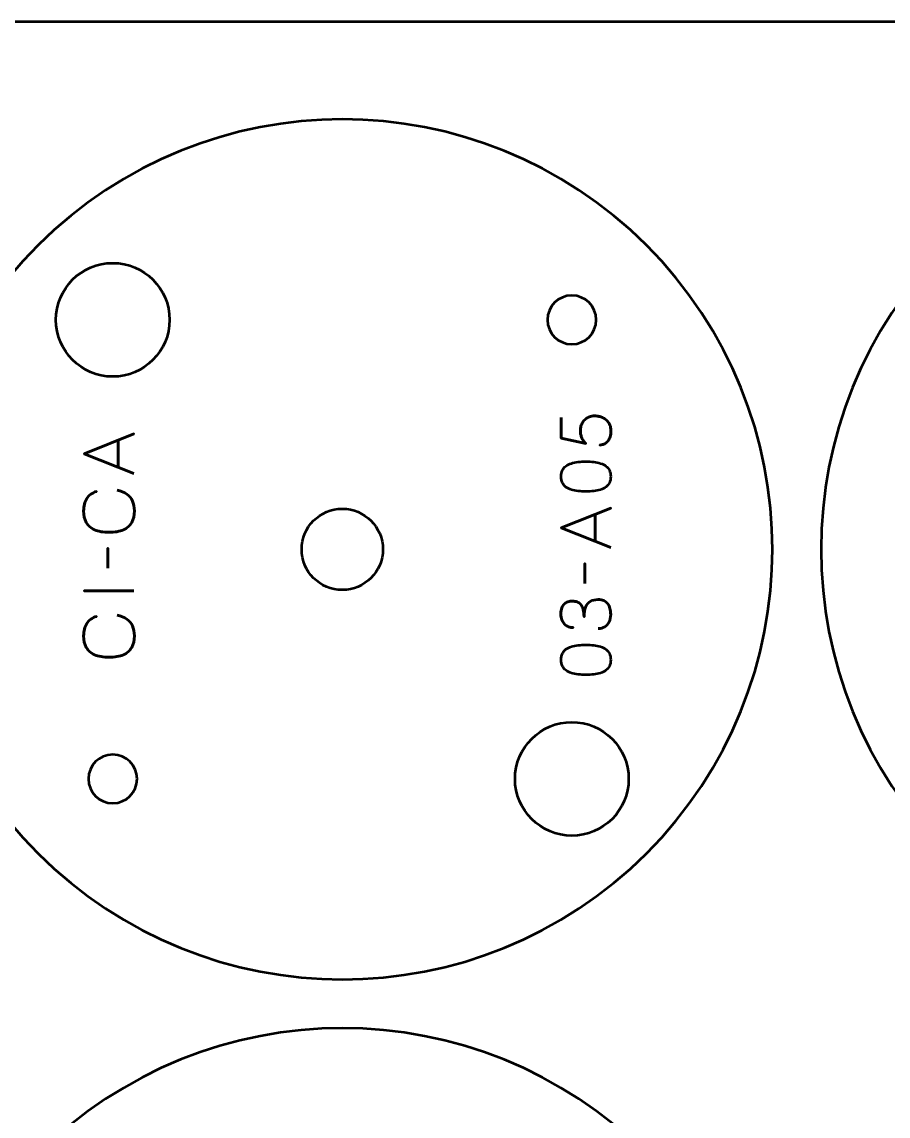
# Model space of a CAD drawing. Header units: centimetres. Extents: x -21 to 0, y -29.7 to 0.
# Drawn here: x -10.67 to -5.34, y -6.74 to 0 of the extents above; entities that cross this region are included whole.
import ezdxf

# ---------------------------------------------------------------- set-up
doc = ezdxf.new("R2010")
doc.units = ezdxf.units.CM
doc.header["$MEASUREMENT"] = 0
doc.layers.add('Layer 1', color=7, linetype='Continuous')

msp = doc.modelspace()

# ---------------------------------------------------------------- linework, layer by layer
at = {"layer": 'Layer 1', "lineweight": 53}
for centre, major_axis in [((-10.11421, -1.83577), (0, 0.35001)), ((-8.7, -3.24998), (0, 0.25)), ((-7.28578, -4.6642), (0, 0.35001))]:
    msp.add_ellipse(centre, major_axis=major_axis, ratio=1, dxfattribs=at)
at = {"layer": 'Layer 1', "color": 1, "lineweight": 53}
msp.add_open_spline([(-21.00003, -29.19995), (-21.00003, -29.19995), (-21.00003, -2.29992), (-21.00003, -2.29992), (-21.00003, -2.29992), (-21.00003, -2.21709), (-20.93286, -2.14992), (-20.85003, -2.14992), (-20.85003, -2.14992), (-20.7672, -2.14992), (-20.70003, -2.08275), (-20.70003, -1.99992), (-20.70003, -1.99992), (-20.70003, -1.91709), (-20.7672, -1.84992), (-20.85003, -1.84992), (-20.85003, -1.84992), (-20.93286, -1.84992), (-21.00003, -1.78275), (-21.00003, -1.69992), (-21.00003, -1.69992), (-21.00003, -1.61709), (-20.93286, -1.54992), (-20.85003, -1.54992), (-20.85003, -1.54992), (-20.7672, -1.54992), (-20.70003, -1.48275), (-20.70003, -1.39992), (-20.70003, -1.39992), (-20.70003, -1.31709), (-20.7672, -1.24992), (-20.85003, -1.24992), (-20.85003, -1.24992), (-20.93286, -1.24992), (-21.00003, -1.18275), (-21.00003, -1.09992), (-21.00003, -1.09992), (-21.00003, -1.09992), (-21.00003, -0.49992), (-21.00003, -0.49992), (-21.00003, -0.49992), (-21.00003, -0.22295), (-20.77694, 0.00004), (-20.49994, 0.00004), (-20.49994, 0.00004), (-20.49994, 0.00004), (-0.50008, 0.00004), (-0.50008, 0.00004), (-0.50008, 0.00004), (-0.22294, 0.00004), (0.00002, -0.22295), (0.00002, -0.49992), (0.00002, -0.49992), (0.00002, -0.49992), (0.00002, -29.19995), (0.00002, -29.19995), (0.00002, -29.19995), (0.00002, -29.47695), (-0.22294, -29.70004), (-0.50008, -29.70004), (-0.50008, -29.70004), (-0.50008, -29.70004), (-20.49994, -29.70004), (-20.49994, -29.70004), (-20.49994, -29.70004), (-20.77694, -29.70004), (-21.00003, -29.47695), (-21.00003, -29.19995)], degree=3, knots=[0, 0, 0, 0, 0.0588235, 0.0588235, 0.0588235, 0.0588235, 0.1176471, 0.1176471, 0.1176471, 0.1176471, 0.1764706, 0.1764706, 0.1764706, 0.1764706, 0.2352941, 0.2352941, 0.2352941, 0.2352941, 0.2941176, 0.2941176, 0.2941176, 0.2941176, 0.3529412, 0.3529412, 0.3529412, 0.3529412, 0.4117647, 0.4117647, 0.4117647, 0.4117647, 0.4705882, 0.4705882, 0.4705882, 0.4705882, 0.5294118, 0.5294118, 0.5294118, 0.5294118, 0.5882353, 0.5882353, 0.5882353, 0.5882353, 0.6470588, 0.6470588, 0.6470588, 0.6470588, 0.7058824, 0.7058824, 0.7058824, 0.7058824, 0.7647059, 0.7647059, 0.7647059, 0.7647059, 0.8235294, 0.8235294, 0.8235294, 0.8235294, 0.8823529, 0.8823529, 0.8823529, 0.8823529, 0.9411765, 0.9411765, 0.9411765, 0.9411765, 1, 1, 1, 1], dxfattribs=at)
at = {"layer": 'Layer 1', "color": 3, "lineweight": 53}
for points in [[(-6.82614, -1.37617), (-5.79144, -2.41087), (-5.79144, -4.08911), (-6.82617, -5.12384), (-6.82617, -5.12384), (-7.86087, -6.15854), (-9.53911, -6.15854), (-10.57381, -5.12384), (-10.57381, -5.12384), (-11.60853, -4.08911), (-11.60853, -2.41087), (-10.57383, -1.37617), (-10.57383, -1.37617), (-9.53911, -0.34144), (-7.86087, -0.34144), (-6.82614, -1.37617)], [(-1.22615, -1.37619), (-0.19145, -2.41089), (-0.19145, -4.08913), (-1.22618, -5.12386), (-1.22618, -5.12386), (-2.26088, -6.15856), (-3.93912, -6.15856), (-4.97382, -5.12386), (-4.97382, -5.12386), (-6.00854, -4.08913), (-6.00854, -2.41089), (-4.97384, -1.37619), (-4.97384, -1.37619), (-3.93912, -0.34146), (-2.26088, -0.34146), (-1.22615, -1.37619)], [(-6.82614, -6.97617), (-5.79144, -8.01087), (-5.79144, -9.68911), (-6.82617, -10.72384), (-6.82617, -10.72384), (-7.86087, -11.75854), (-9.53911, -11.75854), (-10.57381, -10.72384), (-10.57381, -10.72384), (-11.60853, -9.68911), (-11.60853, -8.01087), (-10.57383, -6.97617), (-10.57383, -6.97617), (-9.53911, -5.94144), (-7.86087, -5.94144), (-6.82614, -6.97617)], [(-1.22615, -6.97619), (-0.19145, -8.01089), (-0.19145, -9.68913), (-1.22618, -10.72386), (-1.22618, -10.72386), (-2.26088, -11.75856), (-3.93912, -11.75856), (-4.97382, -10.72386), (-4.97382, -10.72386), (-6.00854, -9.68913), (-6.00854, -8.01089), (-4.97384, -6.97619), (-4.97384, -6.97619), (-3.93912, -5.94146), (-2.26088, -5.94146), (-1.22615, -6.97619)]]:
    msp.add_open_spline(points, degree=3, knots=[0, 0, 0, 0, 0.25, 0.25, 0.25, 0.25, 0.5, 0.5, 0.5, 0.5, 0.75, 0.75, 0.75, 0.75, 1, 1, 1, 1], dxfattribs=at)
at = {"layer": 'Layer 1', "lineweight": 53}
for points in [[(-7.28577, -1.68577), (-7.20294, -1.68577), (-7.13577, -1.75294), (-7.13577, -1.83577), (-7.13577, -1.83577), (-7.13577, -1.9186), (-7.20294, -1.98577), (-7.28577, -1.98577), (-7.28577, -1.98577), (-7.3686, -1.98577), (-7.43577, -1.9186), (-7.43577, -1.83577), (-7.43577, -1.83577), (-7.43577, -1.75294), (-7.3686, -1.68577), (-7.28577, -1.68577)], [(-10.1142, -4.51419), (-10.03137, -4.51419), (-9.9642, -4.58136), (-9.9642, -4.66419), (-9.9642, -4.66419), (-9.9642, -4.74702), (-10.03137, -4.81419), (-10.1142, -4.81419), (-10.1142, -4.81419), (-10.19703, -4.81419), (-10.2642, -4.74702), (-10.2642, -4.66419), (-10.2642, -4.66419), (-10.2642, -4.58136), (-10.19703, -4.51419), (-10.1142, -4.51419)]]:
    msp.add_open_spline(points, degree=3, knots=[0, 0, 0, 0, 0.25, 0.25, 0.25, 0.25, 0.5, 0.5, 0.5, 0.5, 0.75, 0.75, 0.75, 0.75, 1, 1, 1, 1], dxfattribs=at)
at = {"layer": 'Layer 1', "color": 5, "lineweight": 53}
for points, knots in [([(-7.35175, -2.4372), (-7.35175, -2.4372), (-7.35175, -2.5642), (-7.35175, -2.5642), (-7.35175, -2.5642), (-7.35175, -2.5642), (-7.2002, -2.59807), (-7.2002, -2.59807), (-7.2002, -2.59807), (-7.20528, -2.59214), (-7.20986, -2.5865), (-7.21389, -2.58106), (-7.21389, -2.58106), (-7.21791, -2.5757), (-7.22129, -2.57006), (-7.22412, -2.56406), (-7.22412, -2.56406), (-7.22694, -2.55813), (-7.22906, -2.55136), (-7.23054, -2.54374), (-7.23054, -2.54374), (-7.23202, -2.53619), (-7.2328, -2.52716), (-7.2328, -2.51679), (-7.2328, -2.51679), (-7.2328, -2.50832), (-7.23167, -2.49985), (-7.22934, -2.49139), (-7.22934, -2.49139), (-7.22708, -2.48292), (-7.22362, -2.47488), (-7.21904, -2.46726), (-7.21904, -2.46726), (-7.21438, -2.45957), (-7.20859, -2.45279), (-7.20161, -2.44687), (-7.20161, -2.44687), (-7.19462, -2.44087), (-7.18644, -2.43614), (-7.17706, -2.43276), (-7.17706, -2.43276), (-7.16767, -2.4293), (-7.15702, -2.42754), (-7.14517, -2.42747), (-7.14517, -2.42747), (-7.14079, -2.42739), (-7.13529, -2.42789), (-7.1288, -2.42888), (-7.1288, -2.42888), (-7.12231, -2.42979), (-7.11525, -2.43149), (-7.10777, -2.43389), (-7.10777, -2.43389), (-7.10029, -2.43628), (-7.09288, -2.43967), (-7.08555, -2.44397), (-7.08555, -2.44397), (-7.07821, -2.44828), (-7.07151, -2.45378), (-7.06544, -2.46041), (-7.06544, -2.46041), (-7.05937, -2.46705), (-7.0545, -2.47509), (-7.05083, -2.48447), (-7.05083, -2.48447), (-7.04724, -2.49393), (-7.04533, -2.50501), (-7.04526, -2.51763), (-7.04526, -2.51763), (-7.04533, -2.53273), (-7.04695, -2.54543), (-7.04999, -2.55573), (-7.04999, -2.55573), (-7.05309, -2.56604), (-7.05711, -2.57443), (-7.06219, -2.58092), (-7.06219, -2.58092), (-7.06727, -2.58748), (-7.07285, -2.59256), (-7.07891, -2.59623), (-7.07891, -2.59623), (-7.08498, -2.5999), (-7.09105, -2.60265), (-7.09712, -2.60449), (-7.09712, -2.60449), (-7.10319, -2.60632), (-7.10876, -2.60773), (-7.11384, -2.60865), (-7.11384, -2.60865), (-7.10876, -2.60773), (-7.10319, -2.60632), (-7.09712, -2.60449), (-7.09712, -2.60449), (-7.09105, -2.60265), (-7.08498, -2.5999), (-7.07891, -2.59623), (-7.07891, -2.59623), (-7.07285, -2.59256), (-7.06727, -2.58748), (-7.06219, -2.58092), (-7.06219, -2.58092), (-7.05711, -2.57443), (-7.05309, -2.56604), (-7.04999, -2.55573), (-7.04999, -2.55573), (-7.04695, -2.54543), (-7.04533, -2.53273), (-7.04526, -2.51763), (-7.04526, -2.51763), (-7.04533, -2.50501), (-7.04724, -2.49393), (-7.05083, -2.48447), (-7.05083, -2.48447), (-7.0545, -2.47509), (-7.05937, -2.46705), (-7.06544, -2.46041), (-7.06544, -2.46041), (-7.07151, -2.45378), (-7.07821, -2.44828), (-7.08555, -2.44397), (-7.08555, -2.44397), (-7.09288, -2.43967), (-7.10029, -2.43628), (-7.10777, -2.43389), (-7.10777, -2.43389), (-7.11525, -2.43149), (-7.12231, -2.42979), (-7.1288, -2.42888), (-7.1288, -2.42888), (-7.13529, -2.42789), (-7.14079, -2.42739), (-7.14517, -2.42747), (-7.14517, -2.42747), (-7.15702, -2.42754), (-7.16767, -2.4293), (-7.17706, -2.43276), (-7.17706, -2.43276), (-7.18644, -2.43614), (-7.19462, -2.44087), (-7.20161, -2.44687), (-7.20161, -2.44687), (-7.20859, -2.45279), (-7.21438, -2.45957), (-7.21904, -2.46726), (-7.21904, -2.46726), (-7.22362, -2.47488), (-7.22708, -2.48292), (-7.22934, -2.49139), (-7.22934, -2.49139), (-7.23167, -2.49985), (-7.2328, -2.50832), (-7.2328, -2.51679), (-7.2328, -2.51679), (-7.2328, -2.52716), (-7.23202, -2.53619), (-7.23054, -2.54374), (-7.23054, -2.54374), (-7.22906, -2.55136), (-7.22694, -2.55813), (-7.22412, -2.56406), (-7.22412, -2.56406), (-7.22129, -2.57006), (-7.21791, -2.5757), (-7.21389, -2.58106), (-7.21389, -2.58106), (-7.20986, -2.5865), (-7.20528, -2.59214), (-7.2002, -2.59807), (-7.2002, -2.59807), (-7.2002, -2.59807), (-7.35175, -2.5642), (-7.35175, -2.5642), (-7.35175, -2.5642), (-7.35175, -2.5642), (-7.35175, -2.4372), (-7.35175, -2.4372)], [0, 0, 0, 0, 0.0227273, 0.0227273, 0.0227273, 0.0227273, 0.0454545, 0.0454545, 0.0454545, 0.0454545, 0.0681818, 0.0681818, 0.0681818, 0.0681818, 0.0909091, 0.0909091, 0.0909091, 0.0909091, 0.1136364, 0.1136364, 0.1136364, 0.1136364, 0.1363636, 0.1363636, 0.1363636, 0.1363636, 0.1590909, 0.1590909, 0.1590909, 0.1590909, 0.1818182, 0.1818182, 0.1818182, 0.1818182, 0.2045455, 0.2045455, 0.2045455, 0.2045455, 0.2272727, 0.2272727, 0.2272727, 0.2272727, 0.25, 0.25, 0.25, 0.25, 0.2727273, 0.2727273, 0.2727273, 0.2727273, 0.2954545, 0.2954545, 0.2954545, 0.2954545, 0.3181818, 0.3181818, 0.3181818, 0.3181818, 0.3409091, 0.3409091, 0.3409091, 0.3409091, 0.3636364, 0.3636364, 0.3636364, 0.3636364, 0.3863636, 0.3863636, 0.3863636, 0.3863636, 0.4090909, 0.4090909, 0.4090909, 0.4090909, 0.4318182, 0.4318182, 0.4318182, 0.4318182, 0.4545455, 0.4545455, 0.4545455, 0.4545455, 0.4772727, 0.4772727, 0.4772727, 0.4772727, 0.5, 0.5, 0.5, 0.5, 0.5227273, 0.5227273, 0.5227273, 0.5227273, 0.5454545, 0.5454545, 0.5454545, 0.5454545, 0.5681818, 0.5681818, 0.5681818, 0.5681818, 0.5909091, 0.5909091, 0.5909091, 0.5909091, 0.6136364, 0.6136364, 0.6136364, 0.6136364, 0.6363636, 0.6363636, 0.6363636, 0.6363636, 0.6590909, 0.6590909, 0.6590909, 0.6590909, 0.6818182, 0.6818182, 0.6818182, 0.6818182, 0.7045455, 0.7045455, 0.7045455, 0.7045455, 0.7272727, 0.7272727, 0.7272727, 0.7272727, 0.75, 0.75, 0.75, 0.75, 0.7727273, 0.7727273, 0.7727273, 0.7727273, 0.7954545, 0.7954545, 0.7954545, 0.7954545, 0.8181818, 0.8181818, 0.8181818, 0.8181818, 0.8409091, 0.8409091, 0.8409091, 0.8409091, 0.8636364, 0.8636364, 0.8636364, 0.8636364, 0.8863636, 0.8863636, 0.8863636, 0.8863636, 0.9090909, 0.9090909, 0.9090909, 0.9090909, 0.9318182, 0.9318182, 0.9318182, 0.9318182, 0.9545455, 0.9545455, 0.9545455, 0.9545455, 0.9772727, 0.9772727, 0.9772727, 0.9772727, 1, 1, 1, 1]), ([(-9.98467, -2.78178), (-9.98467, -2.78178), (-10.28989, -2.66071), (-10.28989, -2.66071), (-10.28989, -2.66071), (-10.28989, -2.66071), (-9.98467, -2.53921), (-9.98467, -2.53921), (-9.98467, -2.53921), (-9.98467, -2.53921), (-10.28989, -2.66071), (-10.28989, -2.66071), (-10.28989, -2.66071), (-10.28989, -2.66071), (-9.98467, -2.78178), (-9.98467, -2.78178)], [0, 0, 0, 0, 0.25, 0.25, 0.25, 0.25, 0.5, 0.5, 0.5, 0.5, 0.75, 0.75, 0.75, 0.75, 1, 1, 1, 1]), ([(-10.08077, -2.74368), (-10.08077, -2.74368), (-10.08077, -2.57774), (-10.08077, -2.57774), (-10.08077, -2.57774), (-10.08077, -2.57774), (-10.08077, -2.74368), (-10.08077, -2.74368)], [0, 0, 0, 0, 0.5, 0.5, 0.5, 0.5, 1, 1, 1, 1]), ([(-7.04653, -2.80126), (-7.0466, -2.78645), (-7.04921, -2.77368), (-7.05429, -2.76302), (-7.05429, -2.76302), (-7.05937, -2.75244), (-7.06664, -2.74362), (-7.07588, -2.73657), (-7.07588, -2.73657), (-7.08519, -2.72958), (-7.0962, -2.72408), (-7.1089, -2.71999), (-7.1089, -2.71999), (-7.1216, -2.71596), (-7.1355, -2.71307), (-7.15074, -2.71145), (-7.15074, -2.71145), (-7.16598, -2.70975), (-7.182, -2.70891), (-7.19893, -2.70898), (-7.19893, -2.70898), (-7.21579, -2.70891), (-7.23181, -2.70975), (-7.24698, -2.71145), (-7.24698, -2.71145), (-7.26215, -2.71307), (-7.27612, -2.71596), (-7.28882, -2.71999), (-7.28882, -2.71999), (-7.30145, -2.72408), (-7.31245, -2.72958), (-7.32184, -2.73657), (-7.32184, -2.73657), (-7.33115, -2.74362), (-7.33842, -2.75244), (-7.3435, -2.76302), (-7.3435, -2.76302), (-7.34865, -2.77368), (-7.35126, -2.78645), (-7.35133, -2.80126), (-7.35133, -2.80126), (-7.35126, -2.81608), (-7.34865, -2.82885), (-7.3435, -2.83951), (-7.3435, -2.83951), (-7.33842, -2.85009), (-7.33115, -2.85891), (-7.32184, -2.86596), (-7.32184, -2.86596), (-7.31245, -2.87295), (-7.30145, -2.87845), (-7.28882, -2.88254), (-7.28882, -2.88254), (-7.27612, -2.88657), (-7.26215, -2.88946), (-7.24698, -2.89108), (-7.24698, -2.89108), (-7.23181, -2.89277), (-7.21579, -2.89362), (-7.19893, -2.89355), (-7.19893, -2.89355), (-7.182, -2.89362), (-7.16598, -2.89277), (-7.15074, -2.89108), (-7.15074, -2.89108), (-7.1355, -2.88946), (-7.1216, -2.88657), (-7.1089, -2.88254), (-7.1089, -2.88254), (-7.0962, -2.87845), (-7.08519, -2.87295), (-7.07588, -2.86596), (-7.07588, -2.86596), (-7.06664, -2.85891), (-7.05937, -2.85009), (-7.05429, -2.83951), (-7.05429, -2.83951), (-7.04921, -2.82885), (-7.0466, -2.81608), (-7.04653, -2.80126)], [0, 0, 0, 0, 0.05, 0.05, 0.05, 0.05, 0.1, 0.1, 0.1, 0.1, 0.15, 0.15, 0.15, 0.15, 0.2, 0.2, 0.2, 0.2, 0.25, 0.25, 0.25, 0.25, 0.3, 0.3, 0.3, 0.3, 0.35, 0.35, 0.35, 0.35, 0.4, 0.4, 0.4, 0.4, 0.45, 0.45, 0.45, 0.45, 0.5, 0.5, 0.5, 0.5, 0.55, 0.55, 0.55, 0.55, 0.6, 0.6, 0.6, 0.6, 0.65, 0.65, 0.65, 0.65, 0.7, 0.7, 0.7, 0.7, 0.75, 0.75, 0.75, 0.75, 0.8, 0.8, 0.8, 0.8, 0.85, 0.85, 0.85, 0.85, 0.9, 0.9, 0.9, 0.9, 0.95, 0.95, 0.95, 0.95, 1, 1, 1, 1]), ([(-7.04653, -2.80126), (-7.0466, -2.78645), (-7.04921, -2.77368), (-7.05429, -2.76302), (-7.05429, -2.76302), (-7.05937, -2.75244), (-7.06664, -2.74362), (-7.07588, -2.73657), (-7.07588, -2.73657), (-7.08519, -2.72958), (-7.0962, -2.72408), (-7.1089, -2.71999), (-7.1089, -2.71999), (-7.1216, -2.71596), (-7.1355, -2.71307), (-7.15074, -2.71145), (-7.15074, -2.71145), (-7.16598, -2.70975), (-7.182, -2.70891), (-7.19893, -2.70898), (-7.19893, -2.70898), (-7.21579, -2.70891), (-7.23181, -2.70975), (-7.24698, -2.71145), (-7.24698, -2.71145), (-7.26215, -2.71307), (-7.27612, -2.71596), (-7.28882, -2.71999), (-7.28882, -2.71999), (-7.30145, -2.72408), (-7.31245, -2.72958), (-7.32184, -2.73657), (-7.32184, -2.73657), (-7.33115, -2.74362), (-7.33842, -2.75244), (-7.3435, -2.76302), (-7.3435, -2.76302), (-7.34865, -2.77368), (-7.35126, -2.78645), (-7.35133, -2.80126), (-7.35133, -2.80126), (-7.35126, -2.81608), (-7.34865, -2.82885), (-7.3435, -2.83951), (-7.3435, -2.83951), (-7.33842, -2.85009), (-7.33115, -2.85891), (-7.32184, -2.86596), (-7.32184, -2.86596), (-7.31245, -2.87295), (-7.30145, -2.87845), (-7.28882, -2.88254), (-7.28882, -2.88254), (-7.27612, -2.88657), (-7.26215, -2.88946), (-7.24698, -2.89108), (-7.24698, -2.89108), (-7.23181, -2.89277), (-7.21579, -2.89362), (-7.19893, -2.89355), (-7.19893, -2.89355), (-7.182, -2.89362), (-7.16598, -2.89277), (-7.15074, -2.89108), (-7.15074, -2.89108), (-7.1355, -2.88946), (-7.1216, -2.88657), (-7.1089, -2.88254), (-7.1089, -2.88254), (-7.0962, -2.87845), (-7.08519, -2.87295), (-7.07588, -2.86596), (-7.07588, -2.86596), (-7.06664, -2.85891), (-7.05937, -2.85009), (-7.05429, -2.83951), (-7.05429, -2.83951), (-7.04921, -2.82885), (-7.0466, -2.81608), (-7.04653, -2.80126)], [0, 0, 0, 0, 0.05, 0.05, 0.05, 0.05, 0.1, 0.1, 0.1, 0.1, 0.15, 0.15, 0.15, 0.15, 0.2, 0.2, 0.2, 0.2, 0.25, 0.25, 0.25, 0.25, 0.3, 0.3, 0.3, 0.3, 0.35, 0.35, 0.35, 0.35, 0.4, 0.4, 0.4, 0.4, 0.45, 0.45, 0.45, 0.45, 0.5, 0.5, 0.5, 0.5, 0.55, 0.55, 0.55, 0.55, 0.6, 0.6, 0.6, 0.6, 0.65, 0.65, 0.65, 0.65, 0.7, 0.7, 0.7, 0.7, 0.75, 0.75, 0.75, 0.75, 0.8, 0.8, 0.8, 0.8, 0.85, 0.85, 0.85, 0.85, 0.9, 0.9, 0.9, 0.9, 0.95, 0.95, 0.95, 0.95, 1, 1, 1, 1]), ([(-10.08712, -2.88592), (-10.06292, -2.89044), (-10.04295, -2.89834), (-10.02729, -2.90942), (-10.02729, -2.90942), (-10.01169, -2.92056), (-10.00012, -2.93482), (-9.99257, -2.95217), (-9.99257, -2.95217), (-9.98502, -2.96946), (-9.98121, -2.98978), (-9.98128, -3.01292), (-9.98128, -3.01292), (-9.98121, -3.04107), (-9.98665, -3.06499), (-9.99772, -3.08461), (-9.99772, -3.08461), (-10.00873, -3.10422), (-10.02573, -3.11918), (-10.0488, -3.12948), (-10.0488, -3.12948), (-10.07188, -3.13978), (-10.10144, -3.14493), (-10.13749, -3.145), (-10.13749, -3.145), (-10.1734, -3.14493), (-10.2029, -3.13978), (-10.22597, -3.12948), (-10.22597, -3.12948), (-10.24904, -3.11918), (-10.26611, -3.10422), (-10.27719, -3.08461), (-10.27719, -3.08461), (-10.28827, -3.06499), (-10.29377, -3.04107), (-10.2937, -3.01292), (-10.2937, -3.01292), (-10.29377, -2.98279), (-10.28735, -2.95754), (-10.27444, -2.93722), (-10.27444, -2.93722), (-10.26153, -2.91697), (-10.24156, -2.90208), (-10.21454, -2.8927), (-10.21454, -2.8927), (-10.24156, -2.90208), (-10.26153, -2.91697), (-10.27444, -2.93722), (-10.27444, -2.93722), (-10.28735, -2.95754), (-10.29377, -2.98279), (-10.2937, -3.01292), (-10.2937, -3.01292), (-10.29377, -3.04107), (-10.28827, -3.06499), (-10.27719, -3.08461), (-10.27719, -3.08461), (-10.26611, -3.10422), (-10.24904, -3.11918), (-10.22597, -3.12948), (-10.22597, -3.12948), (-10.2029, -3.13978), (-10.1734, -3.14493), (-10.13749, -3.145), (-10.13749, -3.145), (-10.10144, -3.14493), (-10.07188, -3.13978), (-10.0488, -3.12948), (-10.0488, -3.12948), (-10.02573, -3.11918), (-10.00873, -3.10422), (-9.99772, -3.08461), (-9.99772, -3.08461), (-9.98665, -3.06499), (-9.98121, -3.04107), (-9.98128, -3.01292), (-9.98128, -3.01292), (-9.98121, -2.98978), (-9.98502, -2.96946), (-9.99257, -2.95217), (-9.99257, -2.95217), (-10.00012, -2.93482), (-10.01169, -2.92056), (-10.02729, -2.90942), (-10.02729, -2.90942), (-10.04295, -2.89834), (-10.06292, -2.89044), (-10.08712, -2.88592)], [0, 0, 0, 0, 0.0454545, 0.0454545, 0.0454545, 0.0454545, 0.0909091, 0.0909091, 0.0909091, 0.0909091, 0.1363636, 0.1363636, 0.1363636, 0.1363636, 0.1818182, 0.1818182, 0.1818182, 0.1818182, 0.2272727, 0.2272727, 0.2272727, 0.2272727, 0.2727273, 0.2727273, 0.2727273, 0.2727273, 0.3181818, 0.3181818, 0.3181818, 0.3181818, 0.3636364, 0.3636364, 0.3636364, 0.3636364, 0.4090909, 0.4090909, 0.4090909, 0.4090909, 0.4545455, 0.4545455, 0.4545455, 0.4545455, 0.5, 0.5, 0.5, 0.5, 0.5454545, 0.5454545, 0.5454545, 0.5454545, 0.5909091, 0.5909091, 0.5909091, 0.5909091, 0.6363636, 0.6363636, 0.6363636, 0.6363636, 0.6818182, 0.6818182, 0.6818182, 0.6818182, 0.7272727, 0.7272727, 0.7272727, 0.7272727, 0.7727273, 0.7727273, 0.7727273, 0.7727273, 0.8181818, 0.8181818, 0.8181818, 0.8181818, 0.8636364, 0.8636364, 0.8636364, 0.8636364, 0.9090909, 0.9090909, 0.9090909, 0.9090909, 0.9545455, 0.9545455, 0.9545455, 0.9545455, 1, 1, 1, 1]), ([(-7.04653, -3.23941), (-7.04653, -3.23941), (-7.35175, -3.11834), (-7.35175, -3.11834), (-7.35175, -3.11834), (-7.35175, -3.11834), (-7.04653, -2.99684), (-7.04653, -2.99684), (-7.04653, -2.99684), (-7.04653, -2.99684), (-7.35175, -3.11834), (-7.35175, -3.11834), (-7.35175, -3.11834), (-7.35175, -3.11834), (-7.04653, -3.23941), (-7.04653, -3.23941)], [0, 0, 0, 0, 0.25, 0.25, 0.25, 0.25, 0.5, 0.5, 0.5, 0.5, 0.75, 0.75, 0.75, 0.75, 1, 1, 1, 1]), ([(-7.14263, -3.20131), (-7.14263, -3.20131), (-7.14263, -3.03537), (-7.14263, -3.03537), (-7.14263, -3.03537), (-7.14263, -3.03537), (-7.14263, -3.20131), (-7.14263, -3.20131)], [0, 0, 0, 0, 0.5, 0.5, 0.5, 0.5, 1, 1, 1, 1]), ([(-10.14427, -3.36513), (-10.14427, -3.36513), (-10.14427, -3.24194), (-10.14427, -3.24194), (-10.14427, -3.24194), (-10.14427, -3.24194), (-10.14427, -3.36513), (-10.14427, -3.36513)], [0, 0, 0, 0, 0.5, 0.5, 0.5, 0.5, 1, 1, 1, 1]), ([(-7.20613, -3.45954), (-7.20613, -3.45954), (-7.20613, -3.33635), (-7.20613, -3.33635), (-7.20613, -3.33635), (-7.20613, -3.33635), (-7.20613, -3.45954), (-7.20613, -3.45954)], [0, 0, 0, 0, 0.5, 0.5, 0.5, 0.5, 1, 1, 1, 1]), ([(-9.98467, -3.5061), (-9.98467, -3.5061), (-10.28989, -3.5061), (-10.28989, -3.5061), (-10.28989, -3.5061), (-10.28989, -3.5061), (-9.98467, -3.5061), (-9.98467, -3.5061)], [0, 0, 0, 0, 0.5, 0.5, 0.5, 0.5, 1, 1, 1, 1]), ([(-7.12315, -3.73809), (-7.10791, -3.73802), (-7.09465, -3.73449), (-7.08315, -3.72751), (-7.08315, -3.72751), (-7.07172, -3.72052), (-7.06276, -3.71057), (-7.05634, -3.69759), (-7.05634, -3.69759), (-7.04992, -3.68461), (-7.04667, -3.66902), (-7.04653, -3.65088), (-7.04653, -3.65088), (-7.04653, -3.63727), (-7.04794, -3.62492), (-7.0509, -3.6137), (-7.0509, -3.6137), (-7.05387, -3.60255), (-7.05845, -3.59296), (-7.06473, -3.58484), (-7.06473, -3.58484), (-7.07101, -3.57673), (-7.07913, -3.57052), (-7.089, -3.56608), (-7.089, -3.56608), (-7.09895, -3.5617), (-7.11088, -3.55952), (-7.12485, -3.55945), (-7.12485, -3.55945), (-7.14347, -3.55937), (-7.15921, -3.56318), (-7.17198, -3.57073), (-7.17198, -3.57073), (-7.18475, -3.57828), (-7.19434, -3.59), (-7.2009, -3.60573), (-7.2009, -3.60573), (-7.20747, -3.62146), (-7.21078, -3.64164), (-7.21078, -3.66612), (-7.21078, -3.66612), (-7.21071, -3.64785), (-7.2124, -3.63254), (-7.21586, -3.62005), (-7.21586, -3.62005), (-7.21932, -3.60763), (-7.22419, -3.59769), (-7.23054, -3.59021), (-7.23054, -3.59021), (-7.23682, -3.58273), (-7.2443, -3.5773), (-7.2529, -3.57405), (-7.2529, -3.57405), (-7.26144, -3.57073), (-7.27082, -3.56911), (-7.28105, -3.56918), (-7.28105, -3.56918), (-7.29129, -3.56911), (-7.30074, -3.57052), (-7.30949, -3.57334), (-7.30949, -3.57334), (-7.31824, -3.5761), (-7.32593, -3.58061), (-7.33249, -3.58675), (-7.33249, -3.58675), (-7.33905, -3.59289), (-7.3442, -3.601), (-7.34787, -3.61095), (-7.34787, -3.61095), (-7.35154, -3.62097), (-7.35337, -3.63318), (-7.35344, -3.6475), (-7.35344, -3.6475), (-7.35337, -3.66175), (-7.35126, -3.67424), (-7.34716, -3.68482), (-7.34716, -3.68482), (-7.34307, -3.69548), (-7.3375, -3.70422), (-7.33037, -3.71128), (-7.33037, -3.71128), (-7.32325, -3.71826), (-7.31513, -3.72349), (-7.30596, -3.72694), (-7.30596, -3.72694), (-7.29679, -3.73047), (-7.28705, -3.73216), (-7.27682, -3.73216), (-7.27682, -3.73216), (-7.28705, -3.73216), (-7.29679, -3.73047), (-7.30596, -3.72694), (-7.30596, -3.72694), (-7.31513, -3.72349), (-7.32325, -3.71826), (-7.33037, -3.71128), (-7.33037, -3.71128), (-7.3375, -3.70422), (-7.34307, -3.69548), (-7.34716, -3.68482), (-7.34716, -3.68482), (-7.35126, -3.67424), (-7.35337, -3.66175), (-7.35344, -3.6475), (-7.35344, -3.6475), (-7.35337, -3.63318), (-7.35154, -3.62097), (-7.34787, -3.61095), (-7.34787, -3.61095), (-7.3442, -3.601), (-7.33905, -3.59289), (-7.33249, -3.58675), (-7.33249, -3.58675), (-7.32593, -3.58061), (-7.31824, -3.5761), (-7.30949, -3.57334), (-7.30949, -3.57334), (-7.30074, -3.57052), (-7.29129, -3.56911), (-7.28105, -3.56918), (-7.28105, -3.56918), (-7.27082, -3.56911), (-7.26144, -3.57073), (-7.2529, -3.57405), (-7.2529, -3.57405), (-7.2443, -3.5773), (-7.23682, -3.58273), (-7.23054, -3.59021), (-7.23054, -3.59021), (-7.22419, -3.59769), (-7.21932, -3.60763), (-7.21586, -3.62005), (-7.21586, -3.62005), (-7.2124, -3.63254), (-7.21071, -3.64785), (-7.21078, -3.66612), (-7.21078, -3.66612), (-7.21078, -3.64164), (-7.20747, -3.62146), (-7.2009, -3.60573), (-7.2009, -3.60573), (-7.19434, -3.59), (-7.18475, -3.57828), (-7.17198, -3.57073), (-7.17198, -3.57073), (-7.15921, -3.56318), (-7.14347, -3.55937), (-7.12485, -3.55945), (-7.12485, -3.55945), (-7.11088, -3.55952), (-7.09895, -3.5617), (-7.089, -3.56608), (-7.089, -3.56608), (-7.07913, -3.57052), (-7.07101, -3.57673), (-7.06473, -3.58484), (-7.06473, -3.58484), (-7.05845, -3.59296), (-7.05387, -3.60255), (-7.0509, -3.6137), (-7.0509, -3.6137), (-7.04794, -3.62492), (-7.04653, -3.63727), (-7.04653, -3.65088), (-7.04653, -3.65088), (-7.04667, -3.66902), (-7.04992, -3.68461), (-7.05634, -3.69759), (-7.05634, -3.69759), (-7.06276, -3.71057), (-7.07172, -3.72052), (-7.08315, -3.72751), (-7.08315, -3.72751), (-7.09465, -3.73449), (-7.10791, -3.73802), (-7.12315, -3.73809)], [0, 0, 0, 0, 0.0227273, 0.0227273, 0.0227273, 0.0227273, 0.0454545, 0.0454545, 0.0454545, 0.0454545, 0.0681818, 0.0681818, 0.0681818, 0.0681818, 0.0909091, 0.0909091, 0.0909091, 0.0909091, 0.1136364, 0.1136364, 0.1136364, 0.1136364, 0.1363636, 0.1363636, 0.1363636, 0.1363636, 0.1590909, 0.1590909, 0.1590909, 0.1590909, 0.1818182, 0.1818182, 0.1818182, 0.1818182, 0.2045455, 0.2045455, 0.2045455, 0.2045455, 0.2272727, 0.2272727, 0.2272727, 0.2272727, 0.25, 0.25, 0.25, 0.25, 0.2727273, 0.2727273, 0.2727273, 0.2727273, 0.2954545, 0.2954545, 0.2954545, 0.2954545, 0.3181818, 0.3181818, 0.3181818, 0.3181818, 0.3409091, 0.3409091, 0.3409091, 0.3409091, 0.3636364, 0.3636364, 0.3636364, 0.3636364, 0.3863636, 0.3863636, 0.3863636, 0.3863636, 0.4090909, 0.4090909, 0.4090909, 0.4090909, 0.4318182, 0.4318182, 0.4318182, 0.4318182, 0.4545455, 0.4545455, 0.4545455, 0.4545455, 0.4772727, 0.4772727, 0.4772727, 0.4772727, 0.5, 0.5, 0.5, 0.5, 0.5227273, 0.5227273, 0.5227273, 0.5227273, 0.5454545, 0.5454545, 0.5454545, 0.5454545, 0.5681818, 0.5681818, 0.5681818, 0.5681818, 0.5909091, 0.5909091, 0.5909091, 0.5909091, 0.6136364, 0.6136364, 0.6136364, 0.6136364, 0.6363636, 0.6363636, 0.6363636, 0.6363636, 0.6590909, 0.6590909, 0.6590909, 0.6590909, 0.6818182, 0.6818182, 0.6818182, 0.6818182, 0.7045455, 0.7045455, 0.7045455, 0.7045455, 0.7272727, 0.7272727, 0.7272727, 0.7272727, 0.75, 0.75, 0.75, 0.75, 0.7727273, 0.7727273, 0.7727273, 0.7727273, 0.7954545, 0.7954545, 0.7954545, 0.7954545, 0.8181818, 0.8181818, 0.8181818, 0.8181818, 0.8409091, 0.8409091, 0.8409091, 0.8409091, 0.8636364, 0.8636364, 0.8636364, 0.8636364, 0.8863636, 0.8863636, 0.8863636, 0.8863636, 0.9090909, 0.9090909, 0.9090909, 0.9090909, 0.9318182, 0.9318182, 0.9318182, 0.9318182, 0.9545455, 0.9545455, 0.9545455, 0.9545455, 0.9772727, 0.9772727, 0.9772727, 0.9772727, 1, 1, 1, 1]), ([(-10.08712, -3.65596), (-10.06292, -3.66048), (-10.04295, -3.66838), (-10.02729, -3.67946), (-10.02729, -3.67946), (-10.01169, -3.6906), (-10.00012, -3.70486), (-9.99257, -3.72221), (-9.99257, -3.72221), (-9.98502, -3.7395), (-9.98121, -3.75982), (-9.98128, -3.78296), (-9.98128, -3.78296), (-9.98121, -3.81111), (-9.98665, -3.83503), (-9.99772, -3.85465), (-9.99772, -3.85465), (-10.00873, -3.87426), (-10.02573, -3.88922), (-10.0488, -3.89952), (-10.0488, -3.89952), (-10.07188, -3.90982), (-10.10144, -3.91497), (-10.13749, -3.91504), (-10.13749, -3.91504), (-10.1734, -3.91497), (-10.2029, -3.90982), (-10.22597, -3.89952), (-10.22597, -3.89952), (-10.24904, -3.88922), (-10.26611, -3.87426), (-10.27719, -3.85465), (-10.27719, -3.85465), (-10.28827, -3.83503), (-10.29377, -3.81111), (-10.2937, -3.78296), (-10.2937, -3.78296), (-10.29377, -3.75283), (-10.28735, -3.72758), (-10.27444, -3.70726), (-10.27444, -3.70726), (-10.26153, -3.68701), (-10.24156, -3.67212), (-10.21454, -3.66274), (-10.21454, -3.66274), (-10.24156, -3.67212), (-10.26153, -3.68701), (-10.27444, -3.70726), (-10.27444, -3.70726), (-10.28735, -3.72758), (-10.29377, -3.75283), (-10.2937, -3.78296), (-10.2937, -3.78296), (-10.29377, -3.81111), (-10.28827, -3.83503), (-10.27719, -3.85465), (-10.27719, -3.85465), (-10.26611, -3.87426), (-10.24904, -3.88922), (-10.22597, -3.89952), (-10.22597, -3.89952), (-10.2029, -3.90982), (-10.1734, -3.91497), (-10.13749, -3.91504), (-10.13749, -3.91504), (-10.10144, -3.91497), (-10.07188, -3.90982), (-10.0488, -3.89952), (-10.0488, -3.89952), (-10.02573, -3.88922), (-10.00873, -3.87426), (-9.99772, -3.85465), (-9.99772, -3.85465), (-9.98665, -3.83503), (-9.98121, -3.81111), (-9.98128, -3.78296), (-9.98128, -3.78296), (-9.98121, -3.75982), (-9.98502, -3.7395), (-9.99257, -3.72221), (-9.99257, -3.72221), (-10.00012, -3.70486), (-10.01169, -3.6906), (-10.02729, -3.67946), (-10.02729, -3.67946), (-10.04295, -3.66838), (-10.06292, -3.66048), (-10.08712, -3.65596)], [0, 0, 0, 0, 0.0454545, 0.0454545, 0.0454545, 0.0454545, 0.0909091, 0.0909091, 0.0909091, 0.0909091, 0.1363636, 0.1363636, 0.1363636, 0.1363636, 0.1818182, 0.1818182, 0.1818182, 0.1818182, 0.2272727, 0.2272727, 0.2272727, 0.2272727, 0.2727273, 0.2727273, 0.2727273, 0.2727273, 0.3181818, 0.3181818, 0.3181818, 0.3181818, 0.3636364, 0.3636364, 0.3636364, 0.3636364, 0.4090909, 0.4090909, 0.4090909, 0.4090909, 0.4545455, 0.4545455, 0.4545455, 0.4545455, 0.5, 0.5, 0.5, 0.5, 0.5454545, 0.5454545, 0.5454545, 0.5454545, 0.5909091, 0.5909091, 0.5909091, 0.5909091, 0.6363636, 0.6363636, 0.6363636, 0.6363636, 0.6818182, 0.6818182, 0.6818182, 0.6818182, 0.7272727, 0.7272727, 0.7272727, 0.7272727, 0.7727273, 0.7727273, 0.7727273, 0.7727273, 0.8181818, 0.8181818, 0.8181818, 0.8181818, 0.8636364, 0.8636364, 0.8636364, 0.8636364, 0.9090909, 0.9090909, 0.9090909, 0.9090909, 0.9545455, 0.9545455, 0.9545455, 0.9545455, 1, 1, 1, 1]), ([(-7.04653, -3.9307), (-7.0466, -3.91589), (-7.04921, -3.90312), (-7.05429, -3.89246), (-7.05429, -3.89246), (-7.05937, -3.88188), (-7.06664, -3.87306), (-7.07588, -3.86601), (-7.07588, -3.86601), (-7.08519, -3.85902), (-7.0962, -3.85352), (-7.1089, -3.84943), (-7.1089, -3.84943), (-7.1216, -3.8454), (-7.1355, -3.84251), (-7.15074, -3.84089), (-7.15074, -3.84089), (-7.16598, -3.83919), (-7.182, -3.83835), (-7.19893, -3.83842), (-7.19893, -3.83842), (-7.21579, -3.83835), (-7.23181, -3.83919), (-7.24698, -3.84089), (-7.24698, -3.84089), (-7.26215, -3.84251), (-7.27612, -3.8454), (-7.28882, -3.84943), (-7.28882, -3.84943), (-7.30145, -3.85352), (-7.31245, -3.85902), (-7.32184, -3.86601), (-7.32184, -3.86601), (-7.33115, -3.87306), (-7.33842, -3.88188), (-7.3435, -3.89246), (-7.3435, -3.89246), (-7.34865, -3.90312), (-7.35126, -3.91589), (-7.35133, -3.9307), (-7.35133, -3.9307), (-7.35126, -3.94552), (-7.34865, -3.95829), (-7.3435, -3.96895), (-7.3435, -3.96895), (-7.33842, -3.97953), (-7.33115, -3.98835), (-7.32184, -3.9954), (-7.32184, -3.9954), (-7.31245, -4.00239), (-7.30145, -4.00789), (-7.28882, -4.01198), (-7.28882, -4.01198), (-7.27612, -4.01601), (-7.26215, -4.0189), (-7.24698, -4.02052), (-7.24698, -4.02052), (-7.23181, -4.02221), (-7.21579, -4.02306), (-7.19893, -4.02299), (-7.19893, -4.02299), (-7.182, -4.02306), (-7.16598, -4.02221), (-7.15074, -4.02052), (-7.15074, -4.02052), (-7.1355, -4.0189), (-7.1216, -4.01601), (-7.1089, -4.01198), (-7.1089, -4.01198), (-7.0962, -4.00789), (-7.08519, -4.00239), (-7.07588, -3.9954), (-7.07588, -3.9954), (-7.06664, -3.98835), (-7.05937, -3.97953), (-7.05429, -3.96895), (-7.05429, -3.96895), (-7.04921, -3.95829), (-7.0466, -3.94552), (-7.04653, -3.9307)], [0, 0, 0, 0, 0.05, 0.05, 0.05, 0.05, 0.1, 0.1, 0.1, 0.1, 0.15, 0.15, 0.15, 0.15, 0.2, 0.2, 0.2, 0.2, 0.25, 0.25, 0.25, 0.25, 0.3, 0.3, 0.3, 0.3, 0.35, 0.35, 0.35, 0.35, 0.4, 0.4, 0.4, 0.4, 0.45, 0.45, 0.45, 0.45, 0.5, 0.5, 0.5, 0.5, 0.55, 0.55, 0.55, 0.55, 0.6, 0.6, 0.6, 0.6, 0.65, 0.65, 0.65, 0.65, 0.7, 0.7, 0.7, 0.7, 0.75, 0.75, 0.75, 0.75, 0.8, 0.8, 0.8, 0.8, 0.85, 0.85, 0.85, 0.85, 0.9, 0.9, 0.9, 0.9, 0.95, 0.95, 0.95, 0.95, 1, 1, 1, 1]), ([(-7.04653, -3.9307), (-7.0466, -3.91589), (-7.04921, -3.90312), (-7.05429, -3.89246), (-7.05429, -3.89246), (-7.05937, -3.88188), (-7.06664, -3.87306), (-7.07588, -3.86601), (-7.07588, -3.86601), (-7.08519, -3.85902), (-7.0962, -3.85352), (-7.1089, -3.84943), (-7.1089, -3.84943), (-7.1216, -3.8454), (-7.1355, -3.84251), (-7.15074, -3.84089), (-7.15074, -3.84089), (-7.16598, -3.83919), (-7.182, -3.83835), (-7.19893, -3.83842), (-7.19893, -3.83842), (-7.21579, -3.83835), (-7.23181, -3.83919), (-7.24698, -3.84089), (-7.24698, -3.84089), (-7.26215, -3.84251), (-7.27612, -3.8454), (-7.28882, -3.84943), (-7.28882, -3.84943), (-7.30145, -3.85352), (-7.31245, -3.85902), (-7.32184, -3.86601), (-7.32184, -3.86601), (-7.33115, -3.87306), (-7.33842, -3.88188), (-7.3435, -3.89246), (-7.3435, -3.89246), (-7.34865, -3.90312), (-7.35126, -3.91589), (-7.35133, -3.9307), (-7.35133, -3.9307), (-7.35126, -3.94552), (-7.34865, -3.95829), (-7.3435, -3.96895), (-7.3435, -3.96895), (-7.33842, -3.97953), (-7.33115, -3.98835), (-7.32184, -3.9954), (-7.32184, -3.9954), (-7.31245, -4.00239), (-7.30145, -4.00789), (-7.28882, -4.01198), (-7.28882, -4.01198), (-7.27612, -4.01601), (-7.26215, -4.0189), (-7.24698, -4.02052), (-7.24698, -4.02052), (-7.23181, -4.02221), (-7.21579, -4.02306), (-7.19893, -4.02299), (-7.19893, -4.02299), (-7.182, -4.02306), (-7.16598, -4.02221), (-7.15074, -4.02052), (-7.15074, -4.02052), (-7.1355, -4.0189), (-7.1216, -4.01601), (-7.1089, -4.01198), (-7.1089, -4.01198), (-7.0962, -4.00789), (-7.08519, -4.00239), (-7.07588, -3.9954), (-7.07588, -3.9954), (-7.06664, -3.98835), (-7.05937, -3.97953), (-7.05429, -3.96895), (-7.05429, -3.96895), (-7.04921, -3.95829), (-7.0466, -3.94552), (-7.04653, -3.9307)], [0, 0, 0, 0, 0.05, 0.05, 0.05, 0.05, 0.1, 0.1, 0.1, 0.1, 0.15, 0.15, 0.15, 0.15, 0.2, 0.2, 0.2, 0.2, 0.25, 0.25, 0.25, 0.25, 0.3, 0.3, 0.3, 0.3, 0.35, 0.35, 0.35, 0.35, 0.4, 0.4, 0.4, 0.4, 0.45, 0.45, 0.45, 0.45, 0.5, 0.5, 0.5, 0.5, 0.55, 0.55, 0.55, 0.55, 0.6, 0.6, 0.6, 0.6, 0.65, 0.65, 0.65, 0.65, 0.7, 0.7, 0.7, 0.7, 0.75, 0.75, 0.75, 0.75, 0.8, 0.8, 0.8, 0.8, 0.85, 0.85, 0.85, 0.85, 0.9, 0.9, 0.9, 0.9, 0.95, 0.95, 0.95, 0.95, 1, 1, 1, 1])]:
    msp.add_open_spline(points, degree=3, knots=knots, dxfattribs=at)

doc.saveas('drawing.dxf')
